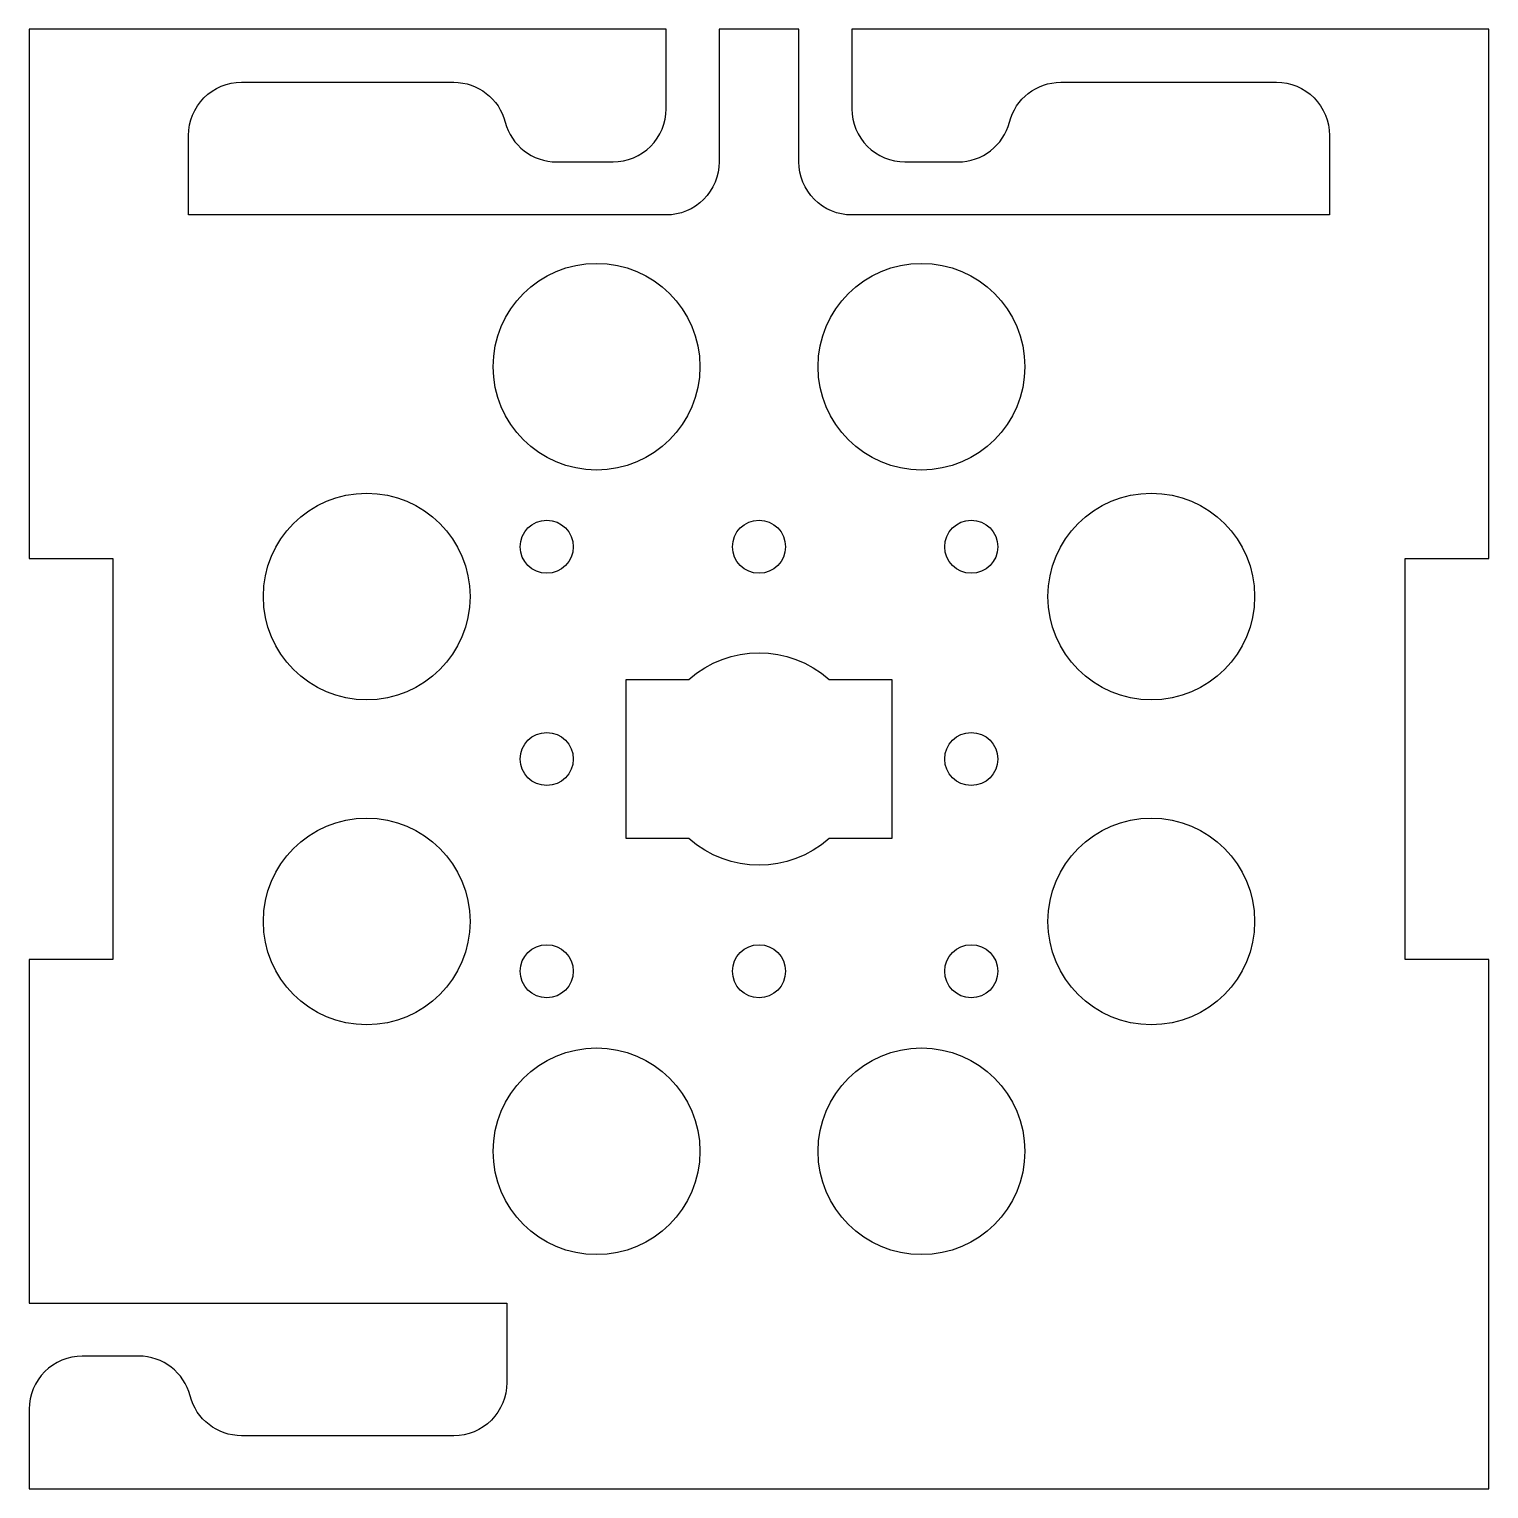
# Model space of a CAD drawing. Header units: millimetres. Extents: x -13 to 42, y -14.7 to 40.2.
import ezdxf

# ---------------------------------------------------------------- set-up
doc = ezdxf.new("R2010")
doc.units = ezdxf.units.MM

msp = doc.modelspace()

# ---------------------------------------------------------------- linework, layer by layer
for points in [[(42, 5.2), (38.85, 5.2), (38.85, 20.3), (42, 20.3), (42, 40.25), (18, 40.25), (18, 37.25, 0.414214), (20, 35.25), (22, 35.25, 0.341999), (23.936, 36.75, -0.341999), (25.873, 38.25), (34, 38.25, -0.414214), (36, 36.25), (36, 33.25), (18, 33.25, -0.414214), (16, 35.25), (16, 40.25), (13, 40.25), (13, 35.25, -0.414214), (11, 33.25), (-7, 33.25), (-7, 36.25, -0.414214), (-5, 38.25), (3, 38.25, -0.341999), (4.936, 36.75, 0.341999), (6.873, 35.25), (9, 35.25, 0.414214), (11, 37.25), (11, 40.25), (-13, 40.25), (-13, 20.3), (-9.85, 20.3), (-9.85, 5.2), (-13, 5.2), (-13, -7.75), (5, -7.75), (5, -10.75, -0.414214), (3, -12.75), (-5, -12.75, -0.341999), (-6.936, -11.25, 0.341999), (-8.873, -9.75), (-11, -9.75, 0.414214), (-13, -11.75), (-13, -14.75), (42, -14.75)], [(19.5, 9.75), (17.146, 9.75, -0.377964), (11.854, 9.75), (9.5, 9.75), (9.5, 15.75), (11.854, 15.75, -0.377964), (17.146, 15.75), (19.5, 15.75)]]:
    msp.add_lwpolyline(points, format="xyb", close=True)
for centre, radius in [((8.377, 27.532), 3.895), ((20.623, 27.532), 3.895), ((-0.282, 18.873), 3.895), ((29.282, 18.873), 3.895), ((6.5, 20.75), 1), ((14.5, 20.75), 1), ((22.5, 20.75), 1), ((6.5, 12.75), 1), ((22.5, 12.75), 1), ((-0.282, 6.627), 3.895), ((29.282, 6.627), 3.895), ((6.5, 4.75), 1), ((14.5, 4.75), 1), ((22.5, 4.75), 1), ((8.377, -2.032), 3.895), ((20.623, -2.032), 3.895)]:
    msp.add_circle(centre, radius)

doc.saveas('drawing.dxf')
